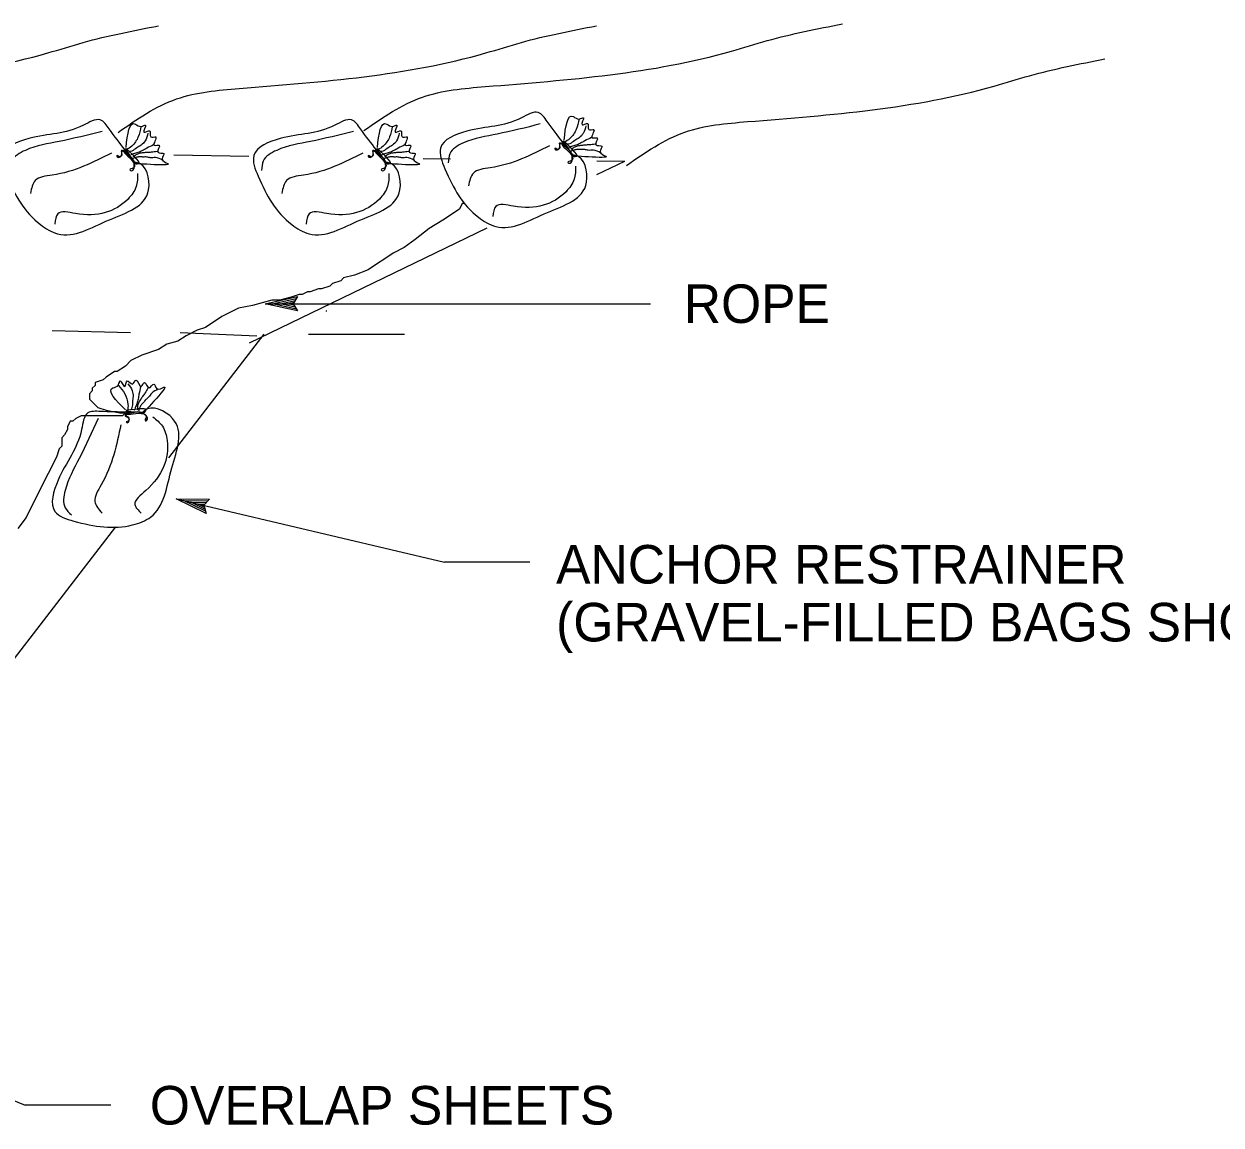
# Model space of a CAD drawing. Extents: x -894 to 866, y -476 to 714.
# Drawn here: x -209.8 to 7.4, y 279.2 to 479.1 of the extents above; entities that cross this region are included whole.
import ezdxf

# ---------------------------------------------------------------- set-up
doc = ezdxf.new("R2010")
doc.units = 0
for name, color, linetype in [('56 Stage 3 Anno', 7, 'Continuous'), ('57 Undefined', 7, 'Continuous'), ('60 Nongeo Data', 7, 'Continuous')]:
    doc.layers.add(name, color=color, linetype=linetype)

msp = doc.modelspace()

# ---------------------------------------------------------------- linework, layer by layer
at = {"layer": '56 Stage 3 Anno'}
for p, q in [((-166.06, 428.29), (-160.15, 429.6)), ((-166.06, 428.29), (-96.11, 428.29)), ((-160.15, 426.97), (-166.06, 428.29)), ((-166.06, 428.29), (-166.06, 428.29)), ((-160.37, 427.32), (-164.7, 428.29)), ((-164.69, 428.29), (-160.39, 429.25)), ((-163.34, 428.29), (-160.56, 428.9)), ((-160.6, 427.68), (-163.34, 428.29)), ((-161.98, 428.29), (-160.79, 428.55)), ((-160.77, 428.02), (-161.98, 428.29)), ((-160.15, 429.6), (-160.94, 428.29)), ((-160.94, 428.29), (-160.15, 426.97)), ((-160.15, 429.6), (-160.15, 429.6)), ((-160.15, 426.97), (-160.15, 426.97)), ((-182.17, 392.87), (-133.5, 381.4)), ((-176.73, 390.23), (-182.17, 392.87)), ((-182.17, 392.87), (-182.17, 392.87)), ((-182.17, 392.87), (-176.12, 392.79)), ((-176.86, 390.62), (-180.85, 392.56)), ((-180.84, 392.56), (-176.43, 392.5)), ((-177, 391.02), (-179.53, 392.25)), ((-179.53, 392.25), (-176.68, 392.21)), ((-177.09, 391.39), (-178.2, 391.93)), ((-178.2, 391.93), (-176.99, 391.92)), ((-176.13, 392.79), (-177.19, 391.7)), ((-177.19, 391.7), (-176.73, 390.23)), ((-176.13, 392.79), (-176.13, 392.79)), ((-176.73, 390.23), (-176.73, 390.23)), ((-117.99, 381.4), (-133.5, 381.4)), ((-325.28, 330.66), (-209.59, 282.81)), ((-194.08, 282.81), (-209.59, 282.81))]:
    msp.add_line(p, q, dxfattribs=at)
at = {"layer": '60 Nongeo Data'}
for p, q in [((-182.63, 455.28), (-168.99, 455.09)), ((-137.38, 454.66), (-132.43, 454.59)), ((-105.86, 454.23), (-100.79, 454.16)), ((-105.85, 451.71), (-100.79, 454.16)), ((-168.87, 421.17), (-125.76, 442.06)), ((-204.69, 423.41), (-190.49, 423.09)), ((-166.28, 422.73), (-183.58, 400.29)), ((-181.45, 423.09), (-167.57, 422.44)), ((-158.21, 422.77), (-140.78, 422.77)), ((-193.21, 387.79), (-220.59, 352.28))]:
    msp.add_line(p, q, dxfattribs=at)
msp.add_lwpolyline([(-129.79, 446.46), (-130.29, 446.46), (-130.79, 445.46), (-133.8, 443.46), (-136.3, 441.96), (-138.81, 439.96), (-140.81, 438.46), (-142.82, 437.46), (-144.32, 436.46), (-145.82, 435.46), (-147.33, 434.46), (-149.83, 433.46), (-151.83, 432.96), (-152.33, 432.46), (-153.84, 431.96), (-154.34, 431.46), (-155.84, 430.96), (-156.34, 430.96), (-157.85, 430.46), (-158.35, 430.46), (-159.35, 429.96), (-159.85, 429.96), (-161.35, 429.46), (-163.36, 428.96), (-164.36, 428.96), (-164.86, 428.96), (-168.37, 427.96), (-170.87, 427.46), (-173.88, 425.96), (-176.88, 423.96), (-178.38, 423.46), (-180.39, 422.46), (-181.89, 421.46), (-183.9, 420.96), (-185.4, 419.96), (-188.4, 418.96), (-190.41, 417.96), (-191.41, 416.96), (-192.91, 415.96), (-193.41, 415.96), (-194.92, 414.96), (-195.42, 414.46), (-196.92, 413.96), (-196.92, 413.46), (-197.42, 412.96), (-197.42, 412.46), (-197.92, 411.96), (-197.92, 410.96), (-196.92, 409.96), (-196.42, 409.46), (-194.92, 408.96), (-192.41, 408.46), (-191.41, 408.46), (-191.91, 407.96), (-192.91, 407.96), (-194.92, 407.96), (-195.92, 407.96), (-196.92, 407.96), (-197.42, 407.96), (-198.42, 407.96), (-198.92, 407.96), (-199.42, 407.96), (-200.43, 407.46), (-200.93, 406.96), (-201.43, 406.96), (-201.93, 405.96), (-201.93, 405.46), (-202.43, 404.46), (-202.93, 403.96), (-202.93, 402.46), (-203.43, 401.96), (-203.93, 400.46), (-205.44, 397.46), (-206.44, 395.46), (-207.44, 393.46), (-208.44, 391.46), (-209.44, 389.46), (-210.95, 387.46)], dxfattribs=at)
msp.add_ellipse((-166.05, 427.74), major_axis=(-11.09, 3.23), ratio=0.616873, start_param=3.471204, end_param=3.495197, dxfattribs=at)
for points in [[(-272.21, 459.39), (-261.6, 465.46), (-250.22, 467.35), (-205.49, 473.8), (-199.05, 475.7), (-185.4, 478.73)], [(-192.73, 459.39), (-182.11, 465.46), (-170.74, 467.35), (-126.01, 473.8), (-119.56, 475.7), (-105.92, 478.73)], [(-148.12, 459.73), (-137.51, 465.79), (-126.13, 467.69), (-81.4, 474.14), (-74.96, 476.03), (-61.31, 479.07)], [(-100.5, 453.37), (-89.88, 459.43), (-78.51, 461.33), (-33.78, 467.78), (-27.33, 469.67), (-13.69, 472.71)], [(-112.05, 457.6), (-114.86, 461.37), (-116.5, 462.98), (-119.54, 462.01), (-129.43, 459.61), (-134.23, 456.53), (-133.44, 452.79), (-127.36, 443.99), (-124.21, 442.31), (-114.81, 444.86), (-107.72, 450.32), (-109.79, 455.21), (-110.19, 455.26)], [(-111.8, 457.98), (-110.11, 462.24), (-109.04, 461.81), (-108.31, 462.03), (-108.55, 460.74), (-107.51, 461.02), (-107.34, 459.89), (-106.42, 459.89), (-106.7, 458.4), (-105.78, 458.39), (-106.03, 457.11), (-104.94, 456.88), (-105.26, 455.9), (-104.24, 455.08), (-110.01, 455.04), (-109.81, 455.01), (-111.83, 457.78)], [(-191.53, 456.26), (-194.34, 460.03), (-195.98, 461.64), (-199.03, 460.67), (-208.91, 458.28), (-213.72, 455.19), (-212.93, 451.45), (-206.84, 442.65), (-203.7, 440.97), (-194.3, 443.53), (-187.2, 448.98), (-189.27, 453.88), (-189.67, 453.92)], [(-191.29, 456.64), (-189.59, 460.9), (-188.52, 460.47), (-187.79, 460.69), (-188.04, 459.4), (-186.99, 459.69), (-186.82, 458.55), (-185.91, 458.55), (-186.18, 457.06), (-185.27, 457.06), (-185.52, 455.77), (-184.43, 455.54), (-184.74, 454.57), (-183.72, 453.74), (-189.5, 453.7), (-189.3, 453.68), (-191.31, 456.44)], [(-145.92, 456.26), (-148.73, 460.03), (-150.37, 461.64), (-153.41, 460.67), (-163.3, 458.28), (-168.11, 455.19), (-167.32, 451.45), (-161.23, 442.65), (-158.08, 440.97), (-148.69, 443.53), (-141.59, 448.98), (-143.66, 453.88), (-144.06, 453.92)], [(-145.68, 456.64), (-143.98, 460.9), (-142.91, 460.47), (-142.18, 460.69), (-142.43, 459.4), (-141.38, 459.69), (-141.21, 458.55), (-140.3, 458.55), (-140.57, 457.06), (-139.66, 457.06), (-139.91, 455.77), (-138.82, 455.54), (-139.13, 454.57), (-138.11, 453.74), (-143.89, 453.7), (-143.69, 453.68), (-145.7, 456.44)], [(-116.13, 460.91), (-123.92, 459.08), (-130.08, 457.46), (-132.53, 455.52), (-132.82, 453.83)], [(-109.12, 461.75), (-109.6, 459.92), (-110.75, 458.25), (-111.71, 457.55)], [(-107.84, 460.56), (-108.34, 459.2), (-109.08, 458.4), (-109.86, 457.91), (-110.78, 457.33), (-111.25, 457.23)], [(-195.61, 459.57), (-203.41, 457.74), (-209.56, 456.12), (-212.01, 454.18), (-212.3, 452.49)], [(-188.6, 460.41), (-189.08, 458.58), (-190.23, 456.91), (-191.19, 456.21)], [(-187.32, 459.22), (-187.82, 457.86), (-188.56, 457.06), (-189.35, 456.57), (-190.26, 455.99), (-190.73, 455.89)], [(-150, 459.57), (-157.8, 457.74), (-163.95, 456.12), (-166.4, 454.18), (-166.69, 452.49)], [(-142.99, 460.41), (-143.47, 458.58), (-144.62, 456.91), (-145.58, 456.21)], [(-141.71, 459.22), (-142.21, 457.86), (-142.95, 457.06), (-143.74, 456.57), (-144.65, 455.99), (-145.12, 455.89)], [(-106.85, 458.45), (-108.03, 457.85), (-108.85, 457.41), (-109.66, 457.04), (-110.45, 456.83), (-110.93, 456.65)], [(-191.29, 456.42), (-191.57, 456.28), (-190, 454), (-189.95, 452.92), (-190.6, 452.57), (-190.51, 452.47), (-189.87, 452.76), (-189.79, 453.15), (-189.83, 453.84), (-190.05, 454.45), (-190.69, 455.11), (-191.24, 455.58), (-191.6, 456.01), (-191.55, 456.19), (-191.44, 456.26), (-191.21, 456.31)], [(-191.37, 456.29), (-190.55, 455.15), (-190.17, 454.64), (-189.65, 453.86), (-189.39, 453.63)], [(-186.33, 457.11), (-187.51, 456.52), (-188.33, 456.07), (-189.14, 455.71), (-189.93, 455.49), (-190.41, 455.32)], [(-145.68, 456.42), (-145.96, 456.28), (-144.39, 454), (-144.33, 452.92), (-144.99, 452.57), (-144.89, 452.47), (-144.26, 452.76), (-144.18, 453.15), (-144.22, 453.84), (-144.44, 454.45), (-145.08, 455.11), (-145.63, 455.58), (-145.99, 456.01), (-145.94, 456.19), (-145.83, 456.26), (-145.59, 456.31)], [(-145.76, 456.29), (-144.93, 455.15), (-144.56, 454.64), (-144.04, 453.86), (-143.78, 453.63)], [(-140.72, 457.11), (-141.9, 456.52), (-142.72, 456.07), (-143.53, 455.71), (-144.32, 455.49), (-144.8, 455.32)], [(-114.45, 456.97), (-125.23, 452.95), (-128.27, 451.99), (-129.14, 449.66)], [(-112.27, 457.39), (-112.61, 457.45), (-112.66, 456.63), (-113.09, 456.32), (-113.43, 456.51), (-113.47, 456.38), (-113.11, 456.19), (-112.89, 456.28), (-112.67, 456.44), (-112.54, 456.64), (-112.56, 456.86), (-112.59, 457.12), (-112.57, 457.34), (-112.26, 457.28)], [(-111.81, 457.76), (-112.09, 457.62), (-110.52, 455.34), (-110.46, 454.25), (-111.12, 453.91), (-111.02, 453.81), (-110.39, 454.1), (-110.31, 454.49), (-110.35, 455.18), (-110.57, 455.79), (-111.2, 456.44), (-111.76, 456.92), (-112.12, 457.35), (-112.06, 457.53), (-111.96, 457.6), (-111.72, 457.65)], [(-111.47, 457.05), (-111.91, 457.35), (-112.13, 457.36)], [(-111.21, 456.45), (-111.63, 456.97), (-112.05, 457.22)], [(-111.89, 457.63), (-111.06, 456.49), (-110.68, 455.97), (-110.16, 455.19), (-109.91, 454.97)], [(-106.18, 457.26), (-107.23, 457.11), (-107.96, 457.08), (-108.66, 457.01), (-109.4, 456.9), (-110.01, 456.62), (-110.31, 456.39), (-110.55, 456.26)], [(-105.2, 455.68), (-106.46, 456.14), (-107.42, 456.13), (-108.06, 456.25), (-108.75, 456.25), (-109.4, 456.28), (-109.99, 456.16), (-110.54, 456)], [(-193.93, 455.63), (-204.71, 451.61), (-207.76, 450.65), (-208.63, 448.32)], [(-191.75, 456.06), (-192.09, 456.11), (-192.14, 455.29), (-192.58, 454.98), (-192.91, 455.17), (-192.95, 455.04), (-192.59, 454.85), (-192.37, 454.94), (-192.15, 455.1), (-192.02, 455.3), (-192.04, 455.52), (-192.08, 455.78), (-192.05, 456), (-191.74, 455.94)], [(-190.96, 455.71), (-191.39, 456.01), (-191.61, 456.02)], [(-190.7, 455.11), (-191.11, 455.64), (-191.54, 455.89)], [(-185.66, 455.92), (-186.71, 455.77), (-187.45, 455.74), (-188.15, 455.67), (-188.89, 455.56), (-189.5, 455.29), (-189.79, 455.05), (-190.04, 454.93)], [(-184.69, 454.35), (-185.94, 454.8), (-186.9, 454.79), (-187.54, 454.91), (-188.23, 454.91), (-188.88, 454.95), (-189.47, 454.82), (-190.03, 454.66)], [(-148.32, 455.63), (-159.1, 451.61), (-162.15, 450.65), (-163.02, 448.32)], [(-146.14, 456.06), (-146.48, 456.11), (-146.53, 455.29), (-146.97, 454.98), (-147.3, 455.17), (-147.34, 455.04), (-146.98, 454.85), (-146.76, 454.94), (-146.54, 455.1), (-146.41, 455.3), (-146.43, 455.52), (-146.46, 455.78), (-146.44, 456), (-146.13, 455.94)], [(-145.35, 455.71), (-145.78, 456.01), (-146, 456.02)], [(-145.09, 455.11), (-145.5, 455.64), (-145.93, 455.89)], [(-140.05, 455.92), (-141.1, 455.77), (-141.84, 455.74), (-142.53, 455.67), (-143.28, 455.56), (-143.88, 455.29), (-144.18, 455.05), (-144.42, 454.93)], [(-139.08, 454.35), (-140.33, 454.8), (-141.29, 454.79), (-141.93, 454.91), (-142.62, 454.91), (-143.27, 454.95), (-143.86, 454.82), (-144.42, 454.66)], [(-189.19, 451.94), (-189.46, 449.54), (-190.93, 447.29), (-200.44, 444.64), (-203.69, 444.61), (-204.2, 442.75)], [(-143.58, 451.94), (-143.85, 449.54), (-145.32, 447.29), (-154.83, 444.64), (-158.08, 444.61), (-158.59, 442.75)], [(-109.71, 453.28), (-109.98, 450.88), (-111.45, 448.62), (-120.96, 445.98), (-124.2, 445.95), (-124.72, 444.09)], [(-191.38, 409.02), (-193.66, 413), (-192.66, 413.57), (-192.38, 414.28), (-191.53, 413.29), (-191.1, 414.28), (-190.1, 413.71), (-189.53, 414.42), (-188.54, 413.29), (-187.97, 414), (-187.11, 413), (-186.26, 413.71), (-185.69, 412.86), (-184.41, 413.14), (-187.97, 408.6), (-187.82, 408.74), (-191.24, 408.88)], [(-192.67, 413.47), (-191.53, 411.96), (-190.94, 410.02), (-190.99, 408.83)], [(-190.94, 413.74), (-190.18, 412.5), (-190.02, 411.42), (-190.13, 410.5), (-190.23, 409.42), (-190.45, 408.99)], [(-188.67, 413.2), (-188.94, 411.9), (-189.1, 410.99), (-189.32, 410.12), (-189.64, 409.37), (-189.8, 408.88)], [(-187.32, 412.98), (-187.86, 412.06), (-188.29, 411.47), (-188.67, 410.88), (-189.05, 410.23), (-189.21, 409.59), (-189.21, 409.21), (-189.26, 408.94)], [(-185.48, 412.77), (-186.62, 412.06), (-187.21, 411.31), (-187.7, 410.88), (-188.13, 410.34), (-188.56, 409.86), (-188.83, 409.32), (-189.05, 408.78)], [(-191.24, 408.6), (-195.94, 408.74), (-198.22, 408.46), (-199.35, 405.47), (-203.63, 396.24), (-204.19, 390.56), (-200.78, 388.85), (-190.1, 388.14), (-186.83, 389.56), (-182.98, 398.51), (-182.84, 407.46), (-187.97, 408.88), (-188.25, 408.6)], [(-191.22, 408.88), (-191.28, 408.58), (-188.52, 408.39), (-187.63, 407.76), (-187.77, 407.03), (-187.63, 407.04), (-187.47, 407.72), (-187.72, 408.03), (-188.29, 408.42), (-188.9, 408.63), (-189.81, 408.54), (-190.53, 408.4), (-191.09, 408.39), (-191.19, 408.54), (-191.18, 408.67), (-191.08, 408.88)], [(-191.17, 408.74), (-189.76, 408.68), (-189.12, 408.65), (-188.18, 408.58), (-187.85, 408.64)], [(-190.45, 408.7), (-190.96, 408.55), (-191.1, 408.39)], [(-189.82, 408.54), (-190.49, 408.54), (-190.95, 408.36)], [(-196.37, 407.46), (-199.78, 400.22), (-202.34, 394.39), (-202.34, 391.27), (-201.21, 389.99)], [(-192.24, 406.32), (-195.8, 395.39), (-196.93, 392.4), (-195.65, 390.27)], [(-191.22, 408.3), (-191.47, 408.07), (-190.86, 407.52), (-190.88, 406.98), (-191.24, 406.84), (-191.17, 406.72), (-190.79, 406.89), (-190.73, 407.12), (-190.72, 407.39), (-190.79, 407.62), (-190.97, 407.73), (-191.2, 407.87), (-191.36, 408.03), (-191.11, 408.23)], [(-186.4, 407.75), (-184.69, 406.04), (-183.84, 403.48), (-187.68, 394.39), (-189.68, 391.83), (-188.54, 390.27)]]:
    msp.add_spline(points, degree=3, dxfattribs=at)

# ---------------------------------------------------------------- texts
at = {"layer": '57 Undefined'}
for s, p in [('ROPE', (-90.08, 424.79)), ('ANCHOR RESTRAINER', (-113.25, 377.49)), ('(GRAVEL-FILLED BAGS SHOWN)', (-113.25, 366.99)), ('OVERLAP SHEETS', (-186.97, 279.31))]:
    msp.add_text(s, height=7, dxfattribs=at).set_placement(p)

doc.saveas('drawing.dxf')
